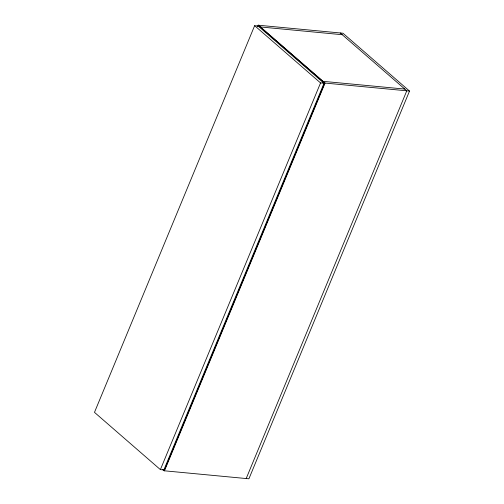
<?xml version="1.0" encoding="UTF-8"?>
<svg xmlns="http://www.w3.org/2000/svg" width="504" height="504" viewBox="0 0 504 504"><rect width="100%" height="100%" fill="white"/><g stroke="black" fill="none" stroke-linecap="round" stroke-linejoin="round"><path stroke-width="0.76" d="M254.646 25.672L94.481 412.348L160.385 469.608L163.869 469.942L324.034 83.267L258.13 26.006L254.646 25.672L320.55 82.933L324.034 83.267M257.563 26.655L258.168 25.2L342.947 33.226L409.519 91.067L248.913 478.8L164.134 470.774L162.634 469.47M160.385 469.608L320.55 82.933M322.214 82.574L322.736 81.308L404.794 89.076M164.134 470.774L324.734 83.04L258.168 25.2M246.191 478.542L406.791 90.808L340.225 32.968M260.165 26.933L342.222 34.707M324.734 83.04L409.519 91.067M258.47 25.231L325.036 83.066L164.436 470.799L162.937 469.501"/></g></svg>
